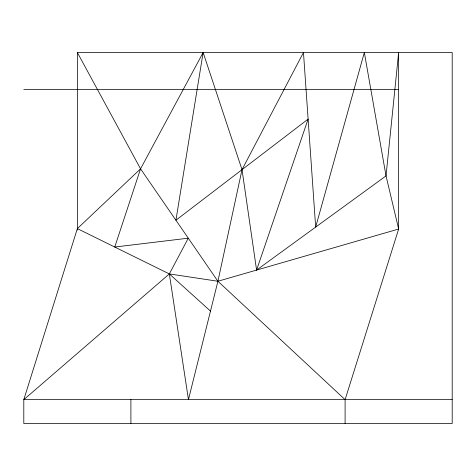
<?xml version="1.0" encoding="UTF-8"?>
<svg xmlns="http://www.w3.org/2000/svg" width="476" height="476" viewBox="0 0 476 476"><rect width="100%" height="100%" fill="white"/><g stroke="black" fill="none" stroke-linecap="round" stroke-linejoin="round"><path stroke-width="0.71" d="M256.582 270.082L242.022 169.67L203.139 52.497L175.924 220.227L308.121 119.113L256.582 270.082L386.03 175.906L398.65 52.497L398.65 229.033L345.1 399.65L345.1 423.503M203.139 52.497L140.551 168.831L77.35 228.611L23.8 399.65L23.8 423.503L452.2 423.503L452.2 52.497L77.35 52.497L77.35 230.098M77.35 52.497L140.551 168.831L114.746 247.038L188.282 238.184L169.343 273.932L23.8 399.65L452.2 399.65M23.8 89.428L398.65 89.428M77.35 228.611L169.343 273.932L210.493 311.09M345.1 399.65L217.919 281.251L140.551 168.831M130.9 399.65L130.9 423.503M242.022 169.67L217.919 281.251L188.448 399.65L169.343 273.932L217.919 281.251L398.65 229.033L386.03 175.906L364.336 52.497L315.665 227.094L303.468 52.497L242.022 169.67"/></g></svg>
